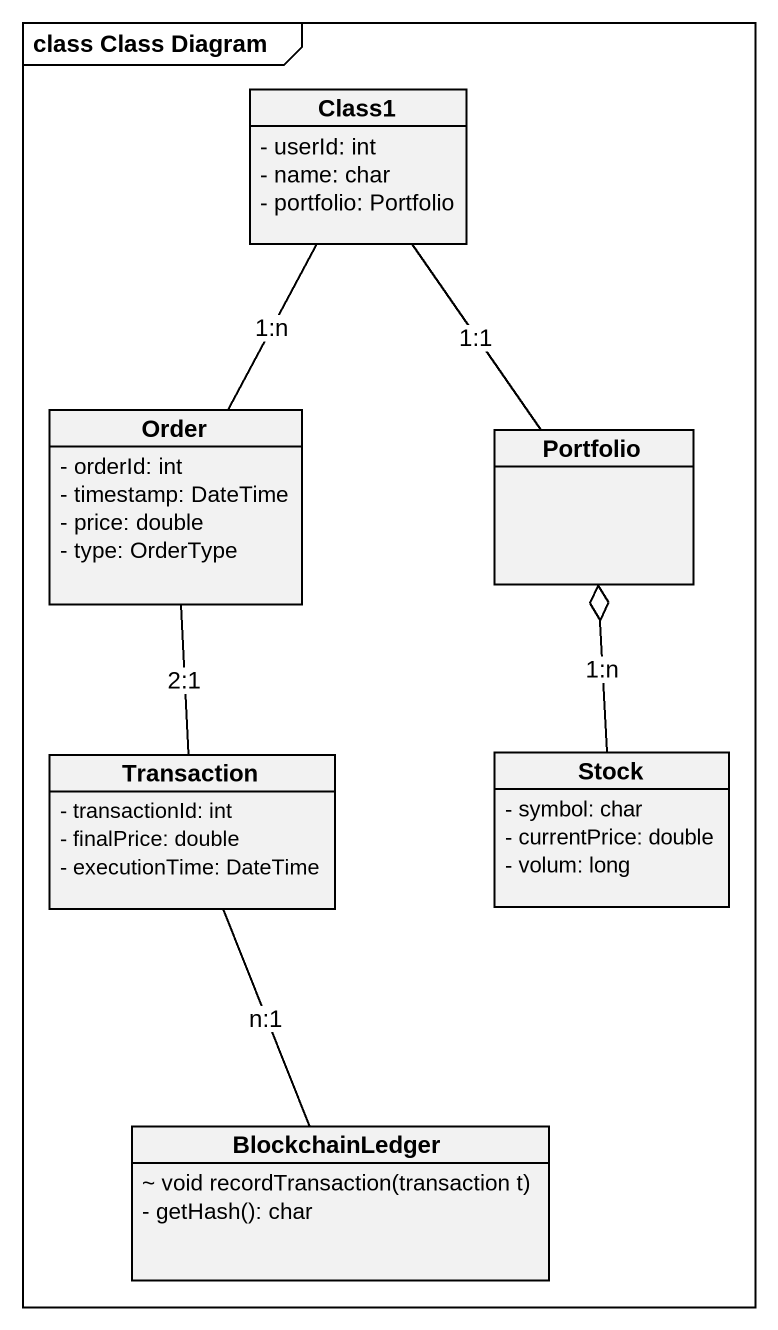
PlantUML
@startuml
mainframe class Class Diagram
hide circle
hide empty members
skinparam classAttributeIconSize 0
class Class1 {
  - userId: int
  - name: char
  - portfolio: Portfolio
}
class Order {
  - orderId: int
  - timestamp: DateTime
  - price: double
  - type: OrderType
}
class Portfolio
class Transaction {
  - transactionId: int
  - finalPrice: double
  - executionTime: DateTime
}
class Stock {
  - symbol: char
  - currentPrice: double
  - volum: long
}
class BlockchainLedger {
  {field} ~ void recordTransaction(transaction t)
  {field} - getHash(): char
}
Class1 -- Order : 1:n
Class1 -- Portfolio : 1:1
Order -- Transaction : 2:1
Transaction -- BlockchainLedger : n:1
Stock -up-o Portfolio : 1:n
@enduml
